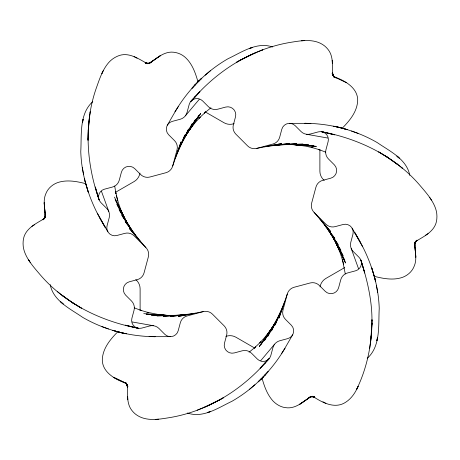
<?xml version="1.0" encoding="UTF-8"?>
<svg xmlns="http://www.w3.org/2000/svg" width="460" height="460" viewBox="0 0 460 460"><rect width="100%" height="100%" fill="white"/><g stroke="black" fill="none" stroke-linecap="round" stroke-linejoin="round"><path stroke-width="0.69" d="M371.967 321.034C372.14 300.207 367.143 279.737 360.864 260.009L364.734 273.027L361.209 261.021M371.927 324.363L371.985 319.7C372.042 344.229 366.919 369.012 355.833 390.971C353.349 395.387 350.06 399.435 345.753 402.195C335.15 409.273 322.88 402.868 313.536 396.842L314.881 397.52L313.22 396.761L314.513 397.227L310.764 396.623C303.318 401.695 295.349 409.279 285.505 407.64C280.778 407.111 276.523 404.524 273.205 401.206C267.3 394.812 264.351 386.452 262.05 378.223M85.612 183.643C76.423 181.309 66.464 179.44 57.264 182.735C52.066 184.713 47.587 188.824 45.684 194.103C42.579 201.497 45.373 209.587 45.252 217.264L45.344 214.814L44.62 218.586L45.206 216.321L43.453 219.799L45.649 216.079L44.447 218.12M374.388 276.356C383.577 278.691 393.536 280.56 402.736 277.265C407.934 275.287 412.413 271.176 414.316 265.897C417.421 258.503 414.627 250.412 414.747 242.736L414.655 245.186L415.38 241.414L414.793 243.679L416.547 240.2L414.351 243.921L415.553 241.88M197.949 81.776C195.379 72.651 192.021 63.095 184.564 56.775C180.843 53.693 176.088 52.089 171.269 52.106C162.558 52.417 156.072 58.949 149.195 63.422L145.487 62.773L146.78 63.238L145.118 62.479L146.464 63.158C138.351 58.696 129.231 52.336 119.468 55.436C115.334 56.839 111.584 59.277 108.704 62.56C102.471 69.782 99.515 79.097 96.364 87.917C83.553 124.165 86.537 164.145 99.136 199.991L95.266 186.973L98.791 198.979M370.691 341.337L371.962 323.012L371.191 336.841L371.312 335.443L369.656 348.559M90.137 112.878L90.344 111.441L89.309 118.663M256.841 148.361L272.878 144.06A9.591 9.591 0 0 0 279.663 137.281L281.808 129.26A7.992 7.992 0 0 1 295.176 125.678L301.047 131.548A9.591 9.591 0 0 0 310.31 134.032L318.332 131.882A7.992 7.992 0 0 1 328.118 141.668L325.967 149.69A9.591 9.591 0 0 0 328.452 158.953L334.322 164.824A7.992 7.992 0 0 1 330.74 178.192L322.719 180.337A9.591 9.591 0 0 0 315.94 187.122L311.638 203.159A9.591 9.591 0 0 0 314.122 212.422L325.864 224.164A9.591 9.591 0 0 0 335.127 226.648L343.148 224.497A7.992 7.992 0 0 1 352.935 234.284L350.784 242.305A9.591 9.591 0 0 0 353.268 251.568L359.139 257.439A7.992 7.992 0 0 1 355.557 270.808L347.536 272.958A9.591 9.591 0 0 0 340.756 279.737L338.606 287.759A7.992 7.992 0 0 1 325.237 291.341L319.366 285.464A9.591 9.591 0 0 0 310.103 282.986L294.061 287.281A9.591 9.591 0 0 0 287.281 294.061L282.986 310.103A9.591 9.591 0 0 0 285.464 319.366L291.341 325.237A7.992 7.992 0 0 1 287.759 338.606L279.737 340.756A9.591 9.591 0 0 0 272.958 347.536L270.808 355.557A7.992 7.992 0 0 1 257.439 359.139L251.568 353.268A9.591 9.591 0 0 0 242.305 350.784L234.284 352.935A7.992 7.992 0 0 1 224.497 343.148L226.648 335.127A9.591 9.591 0 0 0 224.164 325.864L212.422 314.122A9.591 9.591 0 0 0 203.159 311.638L187.122 315.94A9.591 9.591 0 0 0 180.337 322.719L178.192 330.74A7.992 7.992 0 0 1 164.824 334.322L158.953 328.452A9.591 9.591 0 0 0 149.69 325.967L141.668 328.118A7.992 7.992 0 0 1 131.882 318.332L134.032 310.31A9.591 9.591 0 0 0 131.548 301.047L125.678 295.176A7.992 7.992 0 0 1 129.26 281.808L137.281 279.663A9.591 9.591 0 0 0 144.06 272.878L148.361 256.841A9.591 9.591 0 0 0 145.877 247.578L134.136 235.836A9.591 9.591 0 0 0 124.873 233.352L116.851 235.503A7.992 7.992 0 0 1 107.065 225.716L109.215 217.695A9.591 9.591 0 0 0 106.731 208.432L100.861 202.561A7.992 7.992 0 0 1 104.443 189.192L112.464 187.042A9.591 9.591 0 0 0 119.243 180.262L121.394 172.241A7.992 7.992 0 0 1 134.763 168.659L140.633 174.535A9.591 9.591 0 0 0 149.897 177.014L165.939 172.718A9.591 9.591 0 0 0 172.718 165.939L177.014 149.897A9.591 9.591 0 0 0 174.535 140.633L168.659 134.763A7.992 7.992 0 0 1 172.241 121.394L180.262 119.243A9.591 9.591 0 0 0 187.042 112.464L189.192 104.443A7.992 7.992 0 0 1 202.561 100.861L208.432 106.731A9.591 9.591 0 0 0 217.695 109.215L225.716 107.065A7.992 7.992 0 0 1 235.503 116.851L233.352 124.873A9.591 9.591 0 0 0 235.836 134.136L247.578 145.877A9.591 9.591 0 0 0 256.841 148.361L281.784 143.566L264.655 146.769L289.708 143.445L273.74 145.383M172.718 165.939L181.039 141.939L175.248 158.372L184.897 135.016L177.767 151.742L188.606 129.001L180.274 145.935L192.188 123.786L182.769 140.858L195.661 119.255L185.259 136.396L199.042 115.293L187.737 132.451L200.698 113.488L188.974 130.634L195.143 122.659L200.221 117.093L199.036 118.249L205.723 111.952L204.441 113.074L210.933 107.784M287.281 294.061L278.961 318.061L284.752 301.628L275.103 324.984L282.233 308.257L271.394 330.999L279.726 314.065L267.812 336.214L277.23 319.142L264.339 340.745L274.741 323.604L260.958 344.707M102.603 72.065L101.896 73.502L103.368 70.518M167.371 125.149L175.634 110.837M292.629 334.851L284.366 349.163M45.316 216.631L42.918 219.581L43.97 218.69L42.487 219.753L43.74 218.925C35.822 223.715 25.754 228.436 23.558 238.441C22.707 242.725 22.942 247.187 24.346 251.327C27.479 260.337 34.074 267.553 40.135 274.689C65.119 303.91 101.234 321.316 138.581 328.325L125.367 325.174L137.534 328.118M414.684 243.369L417.082 240.419L416.03 241.31L417.513 240.246L416.26 241.074C424.178 236.285 434.246 231.564 436.442 221.559C437.293 217.275 437.058 212.813 435.654 208.673C432.521 199.663 425.925 192.447 419.865 185.311C394.881 156.089 358.766 138.684 321.419 131.675L334.633 134.826L322.466 131.882M178.256 106.703L175.036 111.78C187.829 89.987 206.045 71.346 228.005 58.736C241.477 52.4 256.898 41.434 272.544 46.989M281.744 353.297L284.964 348.22C272.17 370.012 253.954 388.654 231.995 401.264C218.523 407.6 203.101 418.565 187.456 413.011M271.026 329.366L272.262 327.549L259.302 346.512L271.026 329.366L264.856 337.341L259.779 342.907L260.964 341.751L254.276 348.047L255.559 346.926L249.067 352.216M185.409 115.799L199.243 99.348M274.591 344.201L260.757 360.651M191.262 100.861L199.893 91.799L190.561 101.666L195.661 96.157L194.908 96.951C220.259 68.419 254.782 47.65 292.825 41.998C300.403 40.767 308.338 39.64 315.899 41.618C320.626 42.849 325.053 45.523 328.026 49.438C333.672 56.402 332.143 65.964 332.724 74.232L332.632 72.732L332.81 74.549L332.563 73.192L332.994 75.026L332.603 73.813L334.23 77.309L332.103 73.543L333.937 76.791M268.738 359.139L260.107 368.201L269.439 358.334L264.339 363.843L265.092 363.049C239.74 391.581 205.217 412.35 167.175 418.002C159.597 419.232 151.662 420.359 144.101 418.381C139.374 417.151 134.947 414.477 131.974 410.561C126.327 403.598 127.857 394.036 127.276 385.767L127.368 387.268L127.19 385.451L127.437 386.808L127.006 384.974L127.397 386.187L125.77 382.691L127.897 386.457L126.063 383.209M117.662 331.867C111.044 338.658 104.443 346.346 102.701 355.965C99.699 370.754 114.287 379.316 126.143 383.266L113.511 377.303L126.592 383.628M342.338 128.133C348.956 121.342 355.557 113.654 357.299 104.035C360.301 89.246 345.713 80.684 333.856 76.734L346.489 82.696M92.776 101.648C79.034 113.913 81.748 134.998 80.77 151.489C81.598 178.641 91.137 204.827 105.432 227.717L97.353 213.164M367.224 358.351C380.966 346.087 378.252 325.001 379.23 308.51C378.402 281.359 368.862 255.173 354.568 232.283L362.647 246.836M205.097 75.262L210.352 70.823M249.648 389.177L254.903 384.738M149.195 63.422L160.678 55.464L148.661 63.635L151.328 62.048M310.805 396.577L299.322 404.535L311.339 396.365L308.671 397.952M31.912 226.349L34.73 224.578M425.27 235.422L428.087 233.651M148.661 63.635L150.822 62.491L147.194 63.744L149.448 63.129L145.555 63.348L149.264 63.382L147.511 63.365M311.339 396.365L309.178 397.509L312.806 396.255L310.552 396.871L314.445 396.652L310.736 396.618L312.49 396.635M256.076 52.486L239.568 60.553L251.93 54.309L250.66 54.901L262.844 49.778L261.498 50.318M203.924 407.514L220.432 399.447L208.07 405.691L209.34 405.099L197.156 410.222M203.159 311.638L178.215 316.434L195.345 313.231L170.292 316.555L186.26 314.617M273.752 145.469L296.769 143.652L283.515 144.532M186.248 314.531L163.231 316.348L176.485 315.468M281.428 144.676L277.938 144.906L303.077 144.147L285.671 144.486M178.572 315.324L182.062 315.094L156.923 315.853L174.328 315.514M301.478 40.808L304.796 40.595M158.522 419.192L155.204 419.405L156.917 419.296M289.489 123.337L306.015 123.337M170.511 336.662L153.985 336.662M285.74 144.561L308.735 144.888L288.69 144.451L313.858 145.832L293.348 144.624L316.25 146.372L293.348 144.624M174.259 315.439L151.265 315.111L171.31 315.548L146.142 314.168L166.652 315.376L143.75 313.628M310.902 123.539L304.899 123.291C330.171 123.475 355.419 129.933 377.321 142.64C389.545 151.139 406.755 159.011 409.762 175.335M149.097 336.461L155.1 336.709C129.829 336.524 104.581 330.067 82.679 317.36C70.455 308.861 53.245 300.99 50.238 284.665M166.652 315.376L158.315 314.485L147.108 312.242L148.701 312.691L139.903 310.051L141.519 310.598L134.285 307.861M295.538 144.791L305.532 146.142L312.892 147.758L311.299 147.309L320.097 149.948L318.481 149.402L325.714 152.139M306.607 134.28L327.773 138.034M153.393 325.72L132.227 321.966M351.555 131.065L358.029 133.394M101.97 326.606L108.445 328.934M134.119 56.62L137.063 58.184M322.937 401.816L325.881 403.38M333.408 76.371L336.116 77.889L333.408 76.371L335.029 77.274M334.495 76.981L335.478 77.677L332.58 75.164L334.242 76.803L333.063 75.245M125.505 383.019L124.522 382.323L127.42 384.836L125.758 383.197L126.937 384.755M401.361 167.44L402.5 168.337L396.767 163.823M57.5 291.663L63.233 296.177M314.122 212.422L330.746 231.627L319.407 218.396L334.811 238.429L324.311 224.457L338.163 244.651L328.055 229.552L340.889 250.361L330.815 233.668L343.074 255.633L333.437 238.056L344.822 260.538L335.61 242.173L345.552 262.884L335.61 242.173M145.877 247.578L129.254 228.373L140.593 241.603L125.189 221.57L135.688 235.543L121.837 215.349L131.945 230.448L119.111 209.639L129.185 226.331L116.926 204.367L126.563 221.944L115.178 199.462L124.39 217.827L114.448 197.116M429.582 197.311L431.428 200.071M30.417 262.689L28.572 259.929L29.526 261.361M352.118 228.189L360.381 242.5M107.881 231.811L99.619 217.499M124.39 217.827L120.991 210.162L118.392 202.917L115.627 191.998L115.96 193.671L114.718 186.041M336.565 244.151L340.388 253.489L342.671 260.665L345.282 273.959M351.198 248.48L358.53 268.692M108.801 211.519L101.47 191.308M342.671 260.665L342.263 259.066L343.591 264.287M117.329 199.335L117.737 200.934L116.409 195.713M85.468 182.741L84.439 178.549L84.749 179.826M376.458 285.798L377.677 292.577M82.323 167.423L83.542 174.202M332.212 60.277L332.327 63.606M127.673 396.393L127.788 399.723M414.747 242.736L414.788 245.841L414.765 243.984M45.252 217.264L45.212 214.159L45.235 216.016M319.89 150.42L319.89 171.183A11.983 11.983 0 0 0 324.208 180.395M140.11 309.58L140.11 288.817A11.983 11.983 0 0 0 135.792 279.605M344.758 267.588A11.983 11.983 0 0 0 343.861 268.059L325.881 278.438A11.983 11.983 0 0 0 320.045 286.896M254.828 348.18A11.983 11.983 0 0 0 253.972 347.639L235.992 337.255A11.983 11.983 0 0 0 225.854 336.392M115.241 192.412A11.983 11.983 0 0 0 116.138 191.941L134.119 181.562A11.983 11.983 0 0 0 139.955 173.104M205.171 111.82A11.983 11.983 0 0 0 206.028 112.361L224.008 122.745A11.983 11.983 0 0 0 234.146 123.608M88.032 138.966L88.015 140.3L88.343 129.266L89.47 117.242L88.268 130.64L88.343 129.266L88.032 138.966M83.122 119.347L82.541 122.458L83.122 119.347M377.459 337.542L376.878 340.653L377.459 337.542M358.104 386.498L356.632 389.482L358.104 386.498M192.849 87.32L192.004 88.245L195.126 84.818L192.849 87.32M267.996 371.755L264.874 375.182L267.996 371.755M196.472 83.398L194.252 85.744L199.588 80.287L196.472 83.398M265.748 374.256L262.625 377.522L265.748 374.256M263.528 376.602L260.412 379.713L263.528 376.602M200.824 79.12L198.662 81.196L201.779 78.212L200.824 79.12M261.337 378.804L258.221 381.788L261.337 378.804M237.855 61.531L236.687 62.192L240.758 59.904L237.855 61.531M223.313 397.808L219.242 400.096L223.313 397.808M252.39 47.472L249.406 48.524L252.39 47.472M210.594 411.476L207.609 412.528L210.594 411.476M338.296 127.207L333.764 126.218L338.296 127.207M126.235 333.782L121.704 332.793L126.235 333.782M340.193 127.667L337.059 126.914L344.454 128.806L340.193 127.667M122.941 333.086L118.559 332.016L122.941 333.086M119.807 332.333L115.546 331.194L119.807 332.333M346.081 129.294L343.195 128.461L347.34 129.662L346.081 129.294M116.805 331.539L112.66 330.337L116.805 331.539M379.822 152.565L378.672 151.886L388.067 157.694L397.911 164.674L386.917 156.935L388.067 157.694L379.822 152.565M81.328 308.114L71.932 302.306L62.088 295.326L73.082 303.065L71.932 302.306L81.328 308.114M398.067 157.096L396.865 156.066L399.268 158.125L398.067 157.084M63.135 303.933L60.731 301.875L63.135 303.933M372.14 269.169L371.76 267.973L374.865 278.518L372.14 269.169M88.239 192.027L85.134 181.481L88.239 192.027M375.561 281.451L374.532 277.259L375.561 281.451M415.639 254.564L414.661 243.305L415.811 257.232L415.639 254.564M45.339 216.695L44.189 202.768L45.339 216.695"/></g></svg>
